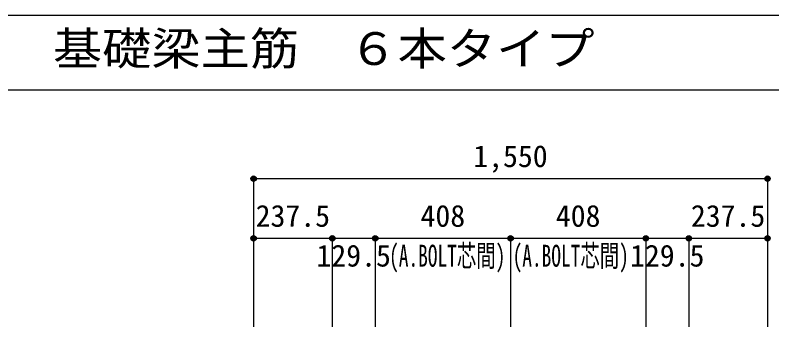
# Model space of a CAD drawing. Units: millimetres at full size, sheet at 1:30. Extents: x -5973 to 5954, y -4195 to 4201.
# Drawn here: x -942 to 1340, y 3261 to 4201 of the extents above; entities that cross this region are included whole.
import ezdxf
from ezdxf.enums import TextEntityAlignment as Align

# ---------------------------------------------------------------- set-up
doc = ezdxf.new("R2010")
doc.units = ezdxf.units.MM
doc.header["$LTSCALE"] = 30
doc.header["$PDMODE"] = 32
doc.header["$PDSIZE"] = 15
for name, color, linetype in [('0-7_文字', 4, 'Continuous'), ('0-D_寸法', 4, 'Continuous'), ('6-7_文字', 7, 'Continuous'), ('F-0_枠', 6, 'Continuous')]:
    doc.layers.add(name, color=color, linetype=linetype)
doc.styles.add('ＭＳ ゴシック', font='')
doc.styles.get('ＭＳ ゴシック').set_extended_font_data('MS Gothic')

msp = doc.modelspace()

# ---------------------------------------------------------------- linework, layer by layer
at = {"layer": '0-D_寸法'}
for p, q in [((-222.56, 3708.07), (-222.56, 3528.07)), ((-222.56, 3708.07), (-222.56, 3528.07)), ((-222.56, 3708.07), (1327.44, 3708.07)), ((-222.56, 3708.07), (1327.44, 3708.07)), ((1327.44, 3708.07), (1327.44, 3528.07)), ((-222.56, 3528.07), (14.94, 3528.07)), ((-222.56, 3528.07), (-222.56, 3261.03)), ((14.94, 3528.07), (14.94, 3261.03)), ((14.94, 3528.07), (144.44, 3528.07)), ((144.44, 3528.07), (144.44, 3261.03)), ((144.44, 3528.07), (552.44, 3528.07)), ((552.44, 3528.07), (552.44, 3261.03)), ((552.44, 3528.07), (960.44, 3528.07)), ((960.44, 3528.07), (960.44, 3261.03)), ((960.44, 3528.07), (1089.94, 3528.07)), ((1089.94, 3528.07), (1089.94, 3261.03)), ((1089.94, 3528.07), (1327.44, 3528.07)), ((1327.44, 3528.07), (1327.44, 3261.03)), ((1327.44, 3528.07), (1327.44, 3261.03))]:
    msp.add_line(p, q, dxfattribs=at)
for centre, radius in [((-222.56, 3708.07), 8), ((-222.56, 3708.07), 7.2), ((-222.56, 3708.07), 6.4), ((-222.56, 3708.07), 5.6), ((-222.56, 3708.07), 4.8), ((-222.56, 3708.07), 4), ((-222.56, 3708.07), 3.2), ((-222.56, 3708.07), 2.4), ((-222.56, 3708.07), 1.6), ((-222.56, 3708.07), 0.8), ((1327.44, 3708.07), 8), ((1327.44, 3708.07), 7.2), ((1327.44, 3708.07), 6.4), ((1327.44, 3708.07), 5.6), ((1327.44, 3708.07), 4.8), ((1327.44, 3708.07), 4), ((1327.44, 3708.07), 3.2), ((1327.44, 3708.07), 2.4), ((1327.44, 3708.07), 1.6), ((1327.44, 3708.07), 0.8), ((-222.56, 3528.07), 8), ((-222.56, 3528.07), 7.2), ((-222.56, 3528.07), 6.4), ((-222.56, 3528.07), 5.6), ((-222.56, 3528.07), 4.8), ((-222.56, 3528.07), 4), ((-222.56, 3528.07), 3.2), ((-222.56, 3528.07), 2.4), ((-222.56, 3528.07), 1.6), ((-222.56, 3528.07), 0.8), ((14.94, 3528.07), 8), ((14.94, 3528.07), 7.2), ((14.94, 3528.07), 6.4), ((14.94, 3528.07), 5.6), ((14.94, 3528.07), 4.8), ((14.94, 3528.07), 4), ((14.94, 3528.07), 3.2), ((14.94, 3528.07), 2.4), ((14.94, 3528.07), 1.6), ((14.94, 3528.07), 0.8), ((144.44, 3528.07), 8), ((144.44, 3528.07), 7.2), ((144.44, 3528.07), 6.4), ((144.44, 3528.07), 5.6), ((144.44, 3528.07), 4.8), ((144.44, 3528.07), 4), ((144.44, 3528.07), 3.2), ((144.44, 3528.07), 2.4), ((144.44, 3528.07), 1.6), ((144.44, 3528.07), 0.8), ((552.44, 3528.07), 8), ((552.44, 3528.07), 7.2), ((552.44, 3528.07), 6.4), ((552.44, 3528.07), 5.6), ((552.44, 3528.07), 4.8), ((552.44, 3528.07), 4), ((552.44, 3528.07), 3.2), ((552.44, 3528.07), 2.4), ((552.44, 3528.07), 1.6), ((552.44, 3528.07), 0.8), ((960.44, 3528.07), 8), ((960.44, 3528.07), 7.2), ((960.44, 3528.07), 6.4), ((960.44, 3528.07), 5.6), ((960.44, 3528.07), 4.8), ((960.44, 3528.07), 4), ((960.44, 3528.07), 3.2), ((960.44, 3528.07), 2.4), ((960.44, 3528.07), 1.6), ((960.44, 3528.07), 0.8), ((1089.94, 3528.07), 8), ((1089.94, 3528.07), 7.2), ((1089.94, 3528.07), 6.4), ((1089.94, 3528.07), 5.6), ((1089.94, 3528.07), 4.8), ((1089.94, 3528.07), 4), ((1089.94, 3528.07), 3.2), ((1089.94, 3528.07), 2.4), ((1089.94, 3528.07), 1.6), ((1089.94, 3528.07), 0.8), ((1327.44, 3528.07), 8), ((1327.44, 3528.07), 7.2), ((1327.44, 3528.07), 6.4), ((1327.44, 3528.07), 5.6), ((1327.44, 3528.07), 4.8), ((1327.44, 3528.07), 4), ((1327.44, 3528.07), 3.2), ((1327.44, 3528.07), 2.4), ((1327.44, 3528.07), 1.6), ((1327.44, 3528.07), 0.8)]:
    msp.add_circle(centre, radius, dxfattribs=at)
at = {"layer": '0-D_寸法', "color": 7}
for p in [(-222.56, 3708.07), (-222.56, 3708.07), (1327.44, 3708.07), (-222.56, 3528.07), (-222.56, 3528.07), (14.94, 3528.07), (14.94, 3528.07), (144.44, 3528.07), (144.44, 3528.07), (552.44, 3528.07), (552.44, 3528.07), (960.44, 3528.07), (960.44, 3528.07), (1089.94, 3528.07), (1089.94, 3528.07), (1327.44, 3528.07), (1327.44, 3528.07)]:
    msp.add_point(p, dxfattribs=at)
at = {"layer": 'F-0_枠'}
msp.add_line((-5972.88, 4201.15), (5954.1, 4201.15), dxfattribs=at)
at = {"layer": 'F-0_枠', "color": 2}
msp.add_line((-5972.88, 3976.15), (3723.6, 3976.15), dxfattribs=at)

# ---------------------------------------------------------------- texts
at = {"layer": '0-7_文字', "style": 'ＭＳ ゴシック', "width": 0.65}
for p in [(186.22, 3422.76), (558.66, 3422.76)]:
    msp.add_text('(A.BOLT芯間)', height=65.98, dxfattribs=at).set_placement(p, align=Align.BOTTOM_LEFT)
at = {"layer": '0-D_寸法', "style": 'ＭＳ ゴシック'}
for s, p in [('1,550', (439.94, 3723.07)), ('237.5', (-216.31, 3543.07)), ('408', (280.94, 3543.07)), ('408', (688.94, 3543.07)), ('237.5', (1096.19, 3543.07)), ('129.5', (-32.81, 3423.07)), ('129.5', (912.69, 3423.07))]:
    msp.add_text(s, height=65.98, dxfattribs=at).set_placement(p, align=Align.BOTTOM_LEFT)
at = {"layer": '6-7_文字', "color": 2, "style": 'ＭＳ ゴシック', "width": 1.1}
msp.add_text('\u3000\u3000基礎梁主筋\u3000６本タイプ', height=98.97, dxfattribs=at).set_placement((-1124.64, 4021.15), align=Align.BOTTOM_LEFT)

doc.saveas('drawing.dxf')
